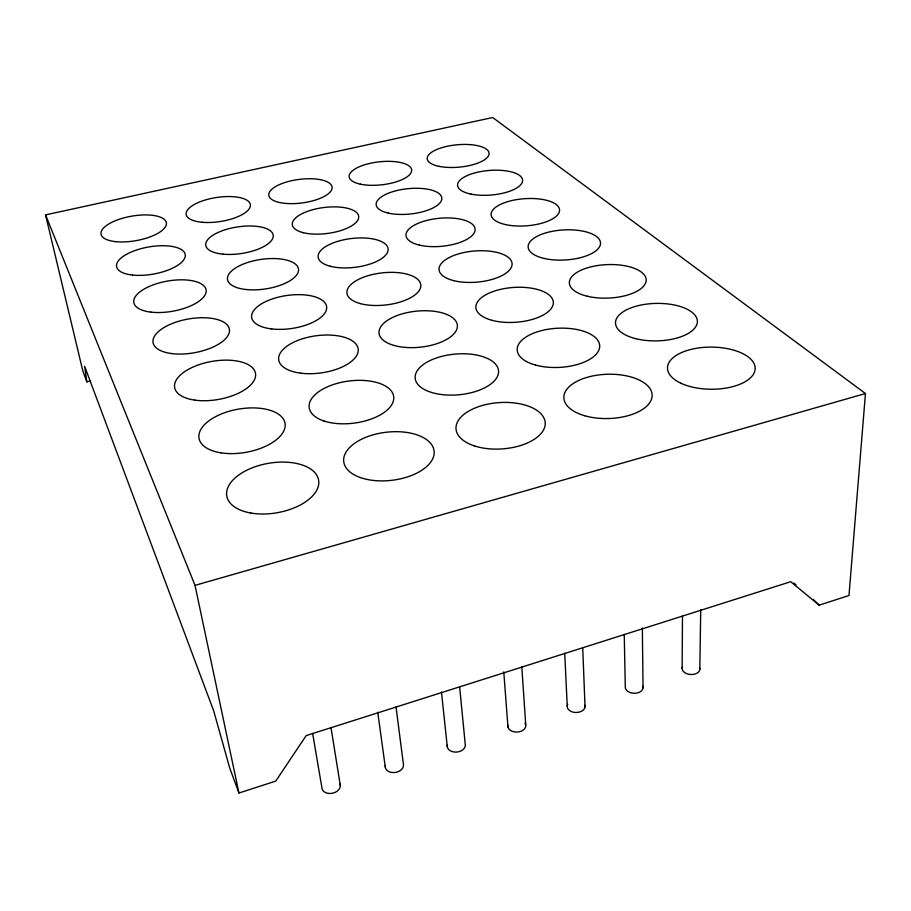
<?xml version="1.0" encoding="UTF-8"?>
<svg xmlns="http://www.w3.org/2000/svg" width="911" height="911" viewBox="0 0 911 911"><rect width="100%" height="100%" fill="white"/><g stroke="black" fill="none" stroke-linecap="round" stroke-linejoin="round"><path stroke-width="1.37" d="M682.134 668.344L682.476 616.018M699.83 669.13L700.718 609.596M86.852 381.857L82.855 371.073L45.55 214.882L492.68 117.508L865.45 393.529L848.984 595.509L819.114 605.177L790.737 581.708L306.198 735.587L275.737 781.103L238.955 793.014L229.709 767.996L213.686 710.853L84.609 366.245L86.852 381.857L90.576 380.935M45.55 214.882L195.022 585.352L865.45 393.529M793.845 583.063L796.032 584.862M813.238 599.415L819.114 605.177M195.022 585.352L238.955 793.014M312.632 733.344L321.925 787.901A9.304 6.639 -11.7 0 0 332.709 793.196A9.304 6.639 -11.7 0 0 339.894 783.836M331.08 728.105L340.315 785.51M377.746 712.231L385.296 767.153M396.046 707.016L403.471 764.784A9.167 6.514 -8.5 0 1 393.916 772.585A9.167 6.514 -8.5 0 1 385.433 765.434M441.471 692.041L447.301 746.838M459.634 686.848L465.259 744.515A9.064 6.377 -5.4 0 1 456.149 752.11A9.064 6.377 -5.4 0 1 447.347 745.175M503.76 671.828L507.962 726.978M521.787 666.658L525.727 724.678M564.729 653.346L567.234 705.945M582.71 647.505L585.033 706.834M624.24 634.477L625.288 686.951A8.894 5.91 1.8 0 0 634.933 693.294A8.894 5.91 1.8 0 0 642.824 686.245M642.346 628.1L643.041 687.782M584.896 705.251A8.928 6.07 -0.2 0 1 575.445 712.482A8.928 6.07 -0.2 0 1 567.724 704.397M525.055 723.129A8.985 6.229 -2.7 0 1 518.2 731.988A8.985 6.229 -2.7 0 1 507.928 725.35M699.546 667.638A8.859 5.739 3.6 0 1 690.88 674.516A8.859 5.739 3.6 0 1 682.464 666.875M360.289 303.591A37.18 16.159 -6.4 0 0 420.335 288.331A37.18 16.159 -6.4 0 0 370.971 274.883A37.18 16.159 -6.4 0 0 360.289 303.591M271.672 328.917A37.863 16.671 -8.2 0 0 326.673 307.03A37.863 16.671 -8.2 0 0 269.087 300.118A37.863 16.671 -8.2 0 0 271.672 328.917M171.519 353.548A38.74 17.138 -10 0 0 229.492 330.784A38.74 17.138 -10 0 0 172.669 323.337A38.74 17.138 -10 0 0 171.519 353.548M453.78 280.656A36.645 15.624 -4.8 0 0 511.845 265.91A36.645 15.624 -4.8 0 0 461 253.212A36.645 15.624 -4.8 0 0 453.78 280.656M544.266 258.462A36.246 15.054 -3.3 0 0 600.451 244.182A36.246 15.054 -3.3 0 0 548.251 232.214A36.246 15.054 -3.3 0 0 544.266 258.462M505.673 224.607A34.322 13.597 -4.1 0 0 559.434 211.409A34.322 13.597 -4.1 0 0 510.832 200.796A34.322 13.597 -4.1 0 0 505.673 224.607M419.345 245.105A34.709 14.064 -5.4 0 0 474.802 231.496A34.709 14.064 -5.4 0 0 427.464 220.257A34.709 14.064 -5.4 0 0 419.345 245.105M330.306 266.263A35.233 14.508 -6.8 0 0 387.551 252.21A35.233 14.508 -6.8 0 0 341.557 240.299A35.233 14.508 -6.8 0 0 330.306 266.263M245.924 289.504A35.882 14.929 -8.4 0 0 298.546 269.542A35.882 14.929 -8.4 0 0 244.501 263.598A35.882 14.929 -8.4 0 0 245.924 289.504M150.896 312.12A36.691 15.305 -10 0 0 206.171 291.406A36.691 15.305 -10 0 0 152.832 285.006A36.691 15.305 -10 0 0 150.896 312.12M470.885 194.077A32.602 12.321 -4.7 0 0 522.402 181.836A32.602 12.321 -4.7 0 0 476.977 172.361A32.602 12.321 -4.7 0 0 470.885 194.077M388.359 213.106A32.99 12.72 -5.9 0 0 441.425 200.5A32.99 12.72 -5.9 0 0 397.15 190.479A32.99 12.72 -5.9 0 0 388.359 213.106M303.363 232.704A33.479 13.096 -7.2 0 0 358.046 219.71A33.479 13.096 -7.2 0 0 315.024 209.12A33.479 13.096 -7.2 0 0 303.363 232.704M222.842 254.146A34.094 13.437 -8.6 0 0 273.254 235.847A34.094 13.437 -8.6 0 0 222.352 230.711A34.094 13.437 -8.6 0 0 222.842 254.146M132.425 275.042A34.834 13.756 -10 0 0 185.252 256.082A34.834 13.756 -10 0 0 134.999 250.548A34.834 13.756 -10 0 0 132.425 275.042M439.364 166.406A31.054 11.228 -5.2 0 0 488.82 154.995A31.054 11.228 -5.2 0 0 446.196 146.512A31.054 11.228 -5.2 0 0 439.364 166.406M360.312 184.147A31.43 11.558 -6.3 0 0 411.18 172.418A31.43 11.558 -6.3 0 0 369.627 163.445A31.43 11.558 -6.3 0 0 360.312 184.147M285.803 203.426A31.908 11.866 -7.4 0 0 332.094 187.119A31.908 11.866 -7.4 0 0 283.446 183.009A31.908 11.866 -7.4 0 0 285.803 203.426M202.026 222.261A32.477 12.162 -8.7 0 0 250.411 205.396A32.477 12.162 -8.7 0 0 202.31 200.955A32.477 12.162 -8.7 0 0 202.026 222.261M115.799 241.654A33.172 12.435 -9.9 0 0 166.383 224.208A33.172 12.435 -9.9 0 0 118.874 219.414A33.172 12.435 -9.9 0 0 115.799 241.654M587.322 296.234A38.444 16.751 -2.4 0 0 646.15 280.702A38.444 16.751 -2.4 0 0 589.816 267.139A38.444 16.751 -2.4 0 0 587.322 296.234M492.27 320.387A38.82 17.446 -4 0 0 553.193 304.297A38.82 17.446 -4 0 0 498.34 289.903A38.82 17.446 -4 0 0 492.27 320.387M393.871 345.394A39.367 18.118 -5.8 0 0 456.992 328.723A39.367 18.118 -5.8 0 0 403.767 313.43A39.367 18.118 -5.8 0 0 393.871 345.394M300.562 373.146A40.095 18.744 -7.8 0 0 358.171 349.004A40.095 18.744 -7.8 0 0 296.553 340.93A40.095 18.744 -7.8 0 0 300.562 373.146M194.726 400.111A41.052 19.302 -10 0 0 255.638 374.945A41.052 19.302 -10 0 0 194.863 366.256A41.052 19.302 -10 0 0 194.726 400.111M635.65 338.641A40.949 18.744 -1.2 0 0 697.382 321.629A40.949 18.744 -1.2 0 0 636.277 306.164A40.949 18.744 -1.2 0 0 635.65 338.641M535.554 365.072A41.314 19.598 -3 0 0 599.62 347.421A41.314 19.598 -3 0 0 540.132 330.978A41.314 19.598 -3 0 0 535.554 365.072M431.723 392.504A41.849 20.429 -5.1 0 0 498.249 374.17A41.849 20.429 -5.1 0 0 440.537 356.691A41.849 20.429 -5.1 0 0 431.723 392.504M323.929 420.984A42.612 21.215 -7.4 0 0 393.074 401.922A42.612 21.215 -7.4 0 0 337.309 383.326A42.612 21.215 -7.4 0 0 323.929 420.984M221.009 452.847A43.648 21.921 -9.9 0 0 285.177 424.811A43.648 21.921 -9.9 0 0 219.858 414.607A43.648 21.921 -9.9 0 0 221.009 452.847M680.984 383.258A43.865 21.078 0.3 0 0 753.944 373.328A43.865 21.078 0.3 0 0 699.101 347.877A43.865 21.078 0.3 0 0 680.984 383.258M584.623 415.712A44.183 22.149 -1.7 0 0 652.139 396.205A44.183 22.149 -1.7 0 0 587.242 377.302A44.183 22.149 -1.7 0 0 584.623 415.712M474.722 446.014A44.707 23.208 -4 0 0 545.029 425.699A44.707 23.208 -4 0 0 482.078 405.554A44.707 23.208 -4 0 0 474.722 446.014M360.346 477.558A45.493 24.198 -6.7 0 0 433.613 456.388A45.493 24.198 -6.7 0 0 372.827 434.911A45.493 24.198 -6.7 0 0 360.346 477.558M251.037 513.064A46.609 25.087 -9.8 0 0 318.793 481.577A46.609 25.087 -9.8 0 0 248.236 469.529A46.609 25.087 -9.8 0 0 251.037 513.064"/></g></svg>
